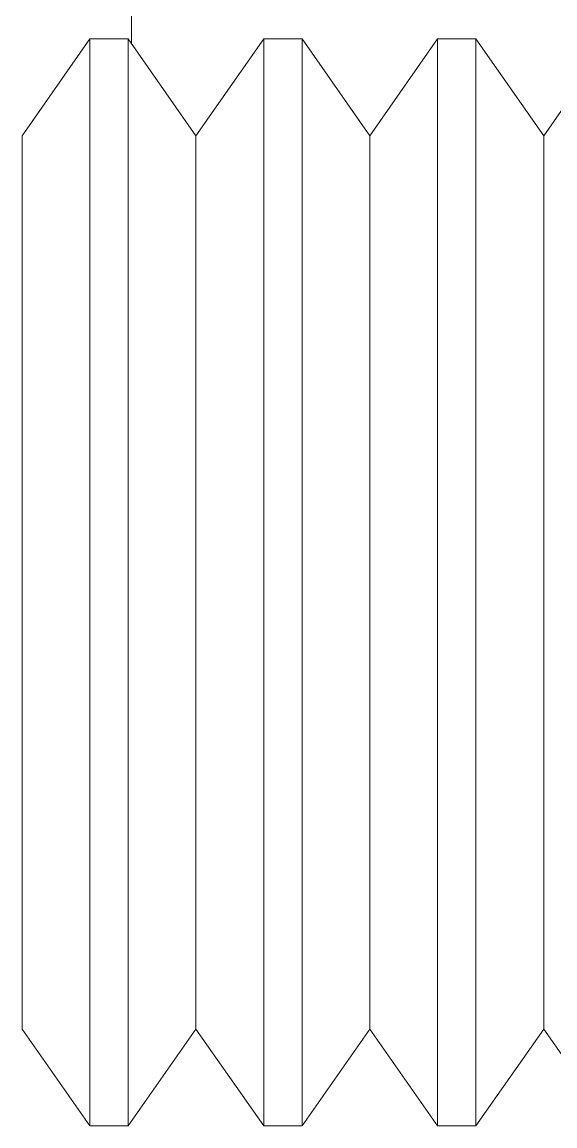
# Model space of a CAD drawing. Header units: millimetres. Extents: x 27500 to 33280, y -10980 to 420.
# Drawn here: x 28975 to 28977.45, y -6129 to -6123.92 of the extents above; entities that cross this region are included whole.
import ezdxf

# ---------------------------------------------------------------- set-up
doc = ezdxf.new("R2010")
doc.units = ezdxf.units.MM
doc.layers.add('CQEN_DETAIL', color=7, linetype='Continuous', lineweight=5, true_color=0x464d50)
doc.layers.add('LAYOUT_PARAMETERS', color=7, linetype='Continuous', plot=False)
doc.styles.add('LAYOUT_CONTACTOR_ARIAL', font='arial.ttf')
doc.styles.get("Standard").update_dxf_attribs({"font": 'arial.ttf'})

# ---------------------------------------------------------------- blocks, each defined once
blk = doc.blocks.new('SX_DYN_PLASTRON_KIT_G001')
at = {"layer": 'CQEN_DETAIL'}
for p, q in [((-17.2467, 88.9787), (-17.2467, 89.5)), ((-17.75, 88.555), (-17.4384, 89)), ((-17.4384, 89), (-17.2616, 89)), ((-16.95, 88.555), (-17.2616, 89)), ((-16.95, 88.555), (-16.6384, 89)), ((-16.6384, 89), (-16.4616, 89)), ((-16.15, 88.555), (-16.4616, 89)), ((-16.15, 88.555), (-15.8384, 89)), ((-15.8384, 89), (-15.6616, 89)), ((-15.35, 88.555), (-15.6616, 89)), ((-15.35, 88.555), (-15.0384, 89)), ((-17.75, 84.445), (-17.4384, 84)), ((-16.95, 84.445), (-17.2616, 84)), ((-16.95, 84.445), (-16.6384, 84)), ((-16.15, 84.445), (-16.4616, 84)), ((-16.15, 84.445), (-15.8384, 84)), ((-15.35, 84.445), (-15.6616, 84)), ((-15.35, 84.445), (-15.0384, 84)), ((-17.4384, 84), (-17.2616, 84)), ((-16.6384, 84), (-16.4616, 84)), ((-15.8384, 84), (-15.6616, 84))]:
    blk.add_line(p, q, dxfattribs=at)
for points in [[(-17.4384, 89), (-17.4384, 88.9972), (-17.4384, 88.9945), (-17.4384, 88.9917), (-17.4384, 88.989), (-17.4384, 88.9862), (-17.4384, 88.9819), (-17.4384, 88.9737), (-17.4384, 88.9655), (-17.4384, 88.9573), (-17.4384, 88.9491), (-17.4384, 88.9408), (-17.4384, 88.9296), (-17.4384, 88.916), (-17.4384, 88.9024), (-17.4384, 88.8888), (-17.4384, 88.8752), (-17.4384, 88.8616), (-17.4384, 88.8436), (-17.4384, 88.8248), (-17.4384, 88.8061), (-17.4384, 88.7873), (-17.4384, 88.7685), (-17.4384, 88.749), (-17.4384, 88.7253), (-17.4384, 88.7016), (-17.4384, 88.6778), (-17.4384, 88.6541), (-17.4384, 88.6304), (-17.4384, 88.6046), (-17.4384, 88.5763), (-17.4384, 88.5479), (-17.4384, 88.5195), (-17.4384, 88.4911), (-17.4384, 88.4627), (-17.4384, 88.4312), (-17.4384, 88.3985), (-17.4384, 88.3658), (-17.4384, 88.3332), (-17.4384, 88.3005), (-17.4384, 88.2678), (-17.4384, 88.2312), (-17.4384, 88.1946), (-17.4384, 88.158), (-17.4384, 88.1214), (-17.4384, 88.0849), (-17.4384, 88.0473), (-17.4384, 88.0073), (-17.4384, 87.9673), (-17.4384, 87.9273), (-17.4384, 87.8872), (-17.4384, 87.8472), (-17.4384, 87.8055), (-17.4384, 87.7626), (-17.4384, 87.7197), (-17.4384, 87.6767), (-17.4384, 87.6338), (-17.4384, 87.5908), (-17.4384, 87.5459), (-17.4384, 87.5005), (-17.4384, 87.4552), (-17.4384, 87.4099), (-17.4384, 87.3645), (-17.4384, 87.319), (-17.4384, 87.2718), (-17.4384, 87.2247), (-17.4384, 87.1775), (-17.4384, 87.1304), (-17.4384, 87.0832), (-17.4384, 87.0356), (-17.4384, 86.9872), (-17.4384, 86.9388), (-17.4384, 86.8905), (-17.4384, 86.8421), (-17.4384, 86.7937), (-17.4384, 86.7449), (-17.4384, 86.6959), (-17.4384, 86.647), (-17.4384, 86.598), (-17.4384, 86.549), (-17.4384, 86.5)], [(-17.2616, 89), (-17.2616, 88.9972), (-17.2616, 88.9945), (-17.2616, 88.9917), (-17.2616, 88.989), (-17.2616, 88.9862), (-17.2616, 88.9819), (-17.2616, 88.9737), (-17.2616, 88.9655), (-17.2616, 88.9573), (-17.2616, 88.9491), (-17.2616, 88.9408), (-17.2616, 88.9296), (-17.2616, 88.916), (-17.2616, 88.9024), (-17.2616, 88.8888), (-17.2616, 88.8752), (-17.2616, 88.8616), (-17.2616, 88.8436), (-17.2616, 88.8248), (-17.2616, 88.8061), (-17.2616, 88.7873), (-17.2616, 88.7685), (-17.2616, 88.749), (-17.2616, 88.7253), (-17.2616, 88.7016), (-17.2616, 88.6778), (-17.2616, 88.6541), (-17.2616, 88.6304), (-17.2616, 88.6046), (-17.2616, 88.5763), (-17.2616, 88.5479), (-17.2616, 88.5195), (-17.2616, 88.4911), (-17.2616, 88.4627), (-17.2616, 88.4312), (-17.2616, 88.3985), (-17.2616, 88.3658), (-17.2616, 88.3332), (-17.2616, 88.3005), (-17.2616, 88.2678), (-17.2616, 88.2312), (-17.2616, 88.1946), (-17.2616, 88.158), (-17.2616, 88.1214), (-17.2616, 88.0849), (-17.2616, 88.0473), (-17.2616, 88.0073), (-17.2616, 87.9673), (-17.2616, 87.9273), (-17.2616, 87.8872), (-17.2616, 87.8472), (-17.2616, 87.8055), (-17.2616, 87.7626), (-17.2616, 87.7197), (-17.2616, 87.6767), (-17.2616, 87.6338), (-17.2616, 87.5908), (-17.2616, 87.5459), (-17.2616, 87.5005), (-17.2616, 87.4552), (-17.2616, 87.4099), (-17.2616, 87.3645), (-17.2616, 87.319), (-17.2616, 87.2718), (-17.2616, 87.2247), (-17.2616, 87.1775), (-17.2616, 87.1304), (-17.2616, 87.0832), (-17.2616, 87.0356), (-17.2616, 86.9872), (-17.2616, 86.9388), (-17.2616, 86.8905), (-17.2616, 86.8421), (-17.2616, 86.7937), (-17.2616, 86.7449), (-17.2616, 86.6959), (-17.2616, 86.647), (-17.2616, 86.598), (-17.2616, 86.549), (-17.2616, 86.5)], [(-16.6384, 89), (-16.6384, 88.9972), (-16.6384, 88.9945), (-16.6384, 88.9917), (-16.6384, 88.989), (-16.6384, 88.9862), (-16.6384, 88.9819), (-16.6384, 88.9737), (-16.6384, 88.9655), (-16.6384, 88.9573), (-16.6384, 88.9491), (-16.6384, 88.9408), (-16.6384, 88.9296), (-16.6384, 88.916), (-16.6384, 88.9024), (-16.6384, 88.8888), (-16.6384, 88.8752), (-16.6384, 88.8616), (-16.6384, 88.8436), (-16.6384, 88.8248), (-16.6384, 88.8061), (-16.6384, 88.7873), (-16.6384, 88.7685), (-16.6384, 88.749), (-16.6384, 88.7253), (-16.6384, 88.7016), (-16.6384, 88.6778), (-16.6384, 88.6541), (-16.6384, 88.6304), (-16.6384, 88.6046), (-16.6384, 88.5763), (-16.6384, 88.5479), (-16.6384, 88.5195), (-16.6384, 88.4911), (-16.6384, 88.4627), (-16.6384, 88.4312), (-16.6384, 88.3985), (-16.6384, 88.3658), (-16.6384, 88.3332), (-16.6384, 88.3005), (-16.6384, 88.2678), (-16.6384, 88.2312), (-16.6384, 88.1946), (-16.6384, 88.158), (-16.6384, 88.1214), (-16.6384, 88.0849), (-16.6384, 88.0473), (-16.6384, 88.0073), (-16.6384, 87.9673), (-16.6384, 87.9273), (-16.6384, 87.8872), (-16.6384, 87.8472), (-16.6384, 87.8055), (-16.6384, 87.7626), (-16.6384, 87.7197), (-16.6384, 87.6767), (-16.6384, 87.6338), (-16.6384, 87.5908), (-16.6384, 87.5459), (-16.6384, 87.5005), (-16.6384, 87.4552), (-16.6384, 87.4099), (-16.6384, 87.3645), (-16.6384, 87.319), (-16.6384, 87.2718), (-16.6384, 87.2247), (-16.6384, 87.1775), (-16.6384, 87.1304), (-16.6384, 87.0832), (-16.6384, 87.0356), (-16.6384, 86.9872), (-16.6384, 86.9388), (-16.6384, 86.8905), (-16.6384, 86.8421), (-16.6384, 86.7937), (-16.6384, 86.7449), (-16.6384, 86.6959), (-16.6384, 86.647), (-16.6384, 86.598), (-16.6384, 86.549), (-16.6384, 86.5)], [(-16.4616, 89), (-16.4616, 88.9972), (-16.4616, 88.9945), (-16.4616, 88.9917), (-16.4616, 88.989), (-16.4616, 88.9862), (-16.4616, 88.9819), (-16.4616, 88.9737), (-16.4616, 88.9655), (-16.4616, 88.9573), (-16.4616, 88.9491), (-16.4616, 88.9408), (-16.4616, 88.9296), (-16.4616, 88.916), (-16.4616, 88.9024), (-16.4616, 88.8888), (-16.4616, 88.8752), (-16.4616, 88.8616), (-16.4616, 88.8436), (-16.4616, 88.8248), (-16.4616, 88.8061), (-16.4616, 88.7873), (-16.4616, 88.7685), (-16.4616, 88.749), (-16.4616, 88.7253), (-16.4616, 88.7016), (-16.4616, 88.6778), (-16.4616, 88.6541), (-16.4616, 88.6304), (-16.4616, 88.6046), (-16.4616, 88.5763), (-16.4616, 88.5479), (-16.4616, 88.5195), (-16.4616, 88.4911), (-16.4616, 88.4627), (-16.4616, 88.4312), (-16.4616, 88.3985), (-16.4616, 88.3658), (-16.4616, 88.3332), (-16.4616, 88.3005), (-16.4616, 88.2678), (-16.4616, 88.2312), (-16.4616, 88.1946), (-16.4616, 88.158), (-16.4616, 88.1214), (-16.4616, 88.0849), (-16.4616, 88.0473), (-16.4616, 88.0073), (-16.4616, 87.9673), (-16.4616, 87.9273), (-16.4616, 87.8872), (-16.4616, 87.8472), (-16.4616, 87.8055), (-16.4616, 87.7626), (-16.4616, 87.7197), (-16.4616, 87.6767), (-16.4616, 87.6338), (-16.4616, 87.5908), (-16.4616, 87.5459), (-16.4616, 87.5005), (-16.4616, 87.4552), (-16.4616, 87.4099), (-16.4616, 87.3645), (-16.4616, 87.319), (-16.4616, 87.2718), (-16.4616, 87.2247), (-16.4616, 87.1775), (-16.4616, 87.1304), (-16.4616, 87.0832), (-16.4616, 87.0356), (-16.4616, 86.9872), (-16.4616, 86.9388), (-16.4616, 86.8905), (-16.4616, 86.8421), (-16.4616, 86.7937), (-16.4616, 86.7449), (-16.4616, 86.6959), (-16.4616, 86.647), (-16.4616, 86.598), (-16.4616, 86.549), (-16.4616, 86.5)], [(-15.8384, 89), (-15.8384, 88.9972), (-15.8384, 88.9945), (-15.8384, 88.9917), (-15.8384, 88.989), (-15.8384, 88.9862), (-15.8384, 88.9819), (-15.8384, 88.9737), (-15.8384, 88.9655), (-15.8384, 88.9573), (-15.8384, 88.9491), (-15.8384, 88.9408), (-15.8384, 88.9296), (-15.8384, 88.916), (-15.8384, 88.9024), (-15.8384, 88.8888), (-15.8384, 88.8752), (-15.8384, 88.8616), (-15.8384, 88.8436), (-15.8384, 88.8248), (-15.8384, 88.8061), (-15.8384, 88.7873), (-15.8384, 88.7685), (-15.8384, 88.749), (-15.8384, 88.7253), (-15.8384, 88.7016), (-15.8384, 88.6778), (-15.8384, 88.6541), (-15.8384, 88.6304), (-15.8384, 88.6046), (-15.8384, 88.5763), (-15.8384, 88.5479), (-15.8384, 88.5195), (-15.8384, 88.4911), (-15.8384, 88.4627), (-15.8384, 88.4312), (-15.8384, 88.3985), (-15.8384, 88.3658), (-15.8384, 88.3332), (-15.8384, 88.3005), (-15.8384, 88.2678), (-15.8384, 88.2312), (-15.8384, 88.1946), (-15.8384, 88.158), (-15.8384, 88.1214), (-15.8384, 88.0849), (-15.8384, 88.0473), (-15.8384, 88.0073), (-15.8384, 87.9673), (-15.8384, 87.9273), (-15.8384, 87.8872), (-15.8384, 87.8472), (-15.8384, 87.8055), (-15.8384, 87.7626), (-15.8384, 87.7197), (-15.8384, 87.6767), (-15.8384, 87.6338), (-15.8384, 87.5908), (-15.8384, 87.5459), (-15.8384, 87.5005), (-15.8384, 87.4552), (-15.8384, 87.4099), (-15.8384, 87.3645), (-15.8384, 87.319), (-15.8384, 87.2718), (-15.8384, 87.2247), (-15.8384, 87.1775), (-15.8384, 87.1304), (-15.8384, 87.0832), (-15.8384, 87.0356), (-15.8384, 86.9872), (-15.8384, 86.9388), (-15.8384, 86.8905), (-15.8384, 86.8421), (-15.8384, 86.7937), (-15.8384, 86.7449), (-15.8384, 86.6959), (-15.8384, 86.647), (-15.8384, 86.598), (-15.8384, 86.549), (-15.8384, 86.5)], [(-15.6616, 89), (-15.6616, 88.9972), (-15.6616, 88.9945), (-15.6616, 88.9917), (-15.6616, 88.989), (-15.6616, 88.9862), (-15.6616, 88.9819), (-15.6616, 88.9737), (-15.6616, 88.9655), (-15.6616, 88.9573), (-15.6616, 88.9491), (-15.6616, 88.9408), (-15.6616, 88.9296), (-15.6616, 88.916), (-15.6616, 88.9024), (-15.6616, 88.8888), (-15.6616, 88.8752), (-15.6616, 88.8616), (-15.6616, 88.8436), (-15.6616, 88.8248), (-15.6616, 88.8061), (-15.6616, 88.7873), (-15.6616, 88.7685), (-15.6616, 88.749), (-15.6616, 88.7253), (-15.6616, 88.7016), (-15.6616, 88.6778), (-15.6616, 88.6541), (-15.6616, 88.6304), (-15.6616, 88.6046), (-15.6616, 88.5763), (-15.6616, 88.5479), (-15.6616, 88.5195), (-15.6616, 88.4911), (-15.6616, 88.4627), (-15.6616, 88.4312), (-15.6616, 88.3985), (-15.6616, 88.3658), (-15.6616, 88.3332), (-15.6616, 88.3005), (-15.6616, 88.2678), (-15.6616, 88.2312), (-15.6616, 88.1946), (-15.6616, 88.158), (-15.6616, 88.1214), (-15.6616, 88.0849), (-15.6616, 88.0473), (-15.6616, 88.0073), (-15.6616, 87.9673), (-15.6616, 87.9273), (-15.6616, 87.8872), (-15.6616, 87.8472), (-15.6616, 87.8055), (-15.6616, 87.7626), (-15.6616, 87.7197), (-15.6616, 87.6767), (-15.6616, 87.6338), (-15.6616, 87.5908), (-15.6616, 87.5459), (-15.6616, 87.5005), (-15.6616, 87.4552), (-15.6616, 87.4099), (-15.6616, 87.3645), (-15.6616, 87.319), (-15.6616, 87.2718), (-15.6616, 87.2247), (-15.6616, 87.1775), (-15.6616, 87.1304), (-15.6616, 87.0832), (-15.6616, 87.0356), (-15.6616, 86.9872), (-15.6616, 86.9388), (-15.6616, 86.8905), (-15.6616, 86.8421), (-15.6616, 86.7937), (-15.6616, 86.7449), (-15.6616, 86.6959), (-15.6616, 86.647), (-15.6616, 86.598), (-15.6616, 86.549), (-15.6616, 86.5)], [(-17.75, 88.555), (-17.75, 88.546), (-17.75, 88.537), (-17.75, 88.528), (-17.75, 88.5189), (-17.75, 88.5099), (-17.75, 88.4959), (-17.75, 88.4693), (-17.75, 88.4427), (-17.75, 88.4161), (-17.75, 88.3895), (-17.75, 88.3629), (-17.75, 88.327), (-17.75, 88.2842), (-17.75, 88.2413), (-17.75, 88.1985), (-17.75, 88.1556), (-17.75, 88.1128), (-17.75, 88.0579), (-17.75, 88.0009), (-17.75, 87.944), (-17.75, 87.887), (-17.75, 87.8301), (-17.75, 87.7715), (-17.75, 87.7033), (-17.75, 87.6352), (-17.75, 87.567), (-17.75, 87.4988), (-17.75, 87.4306), (-17.75, 87.3591), (-17.75, 87.283), (-17.75, 87.207), (-17.75, 87.131), (-17.75, 87.055), (-17.75, 86.979), (-17.75, 86.9001), (-17.75, 86.8201), (-17.75, 86.7401), (-17.75, 86.66), (-17.75, 86.58), (-17.75, 86.5), (-17.75, 86.42), (-17.75, 86.34), (-17.75, 86.2599), (-17.75, 86.1799), (-17.75, 86.0999), (-17.75, 86.021), (-17.75, 85.945), (-17.75, 85.869), (-17.75, 85.793), (-17.75, 85.717), (-17.75, 85.6409), (-17.75, 85.5694), (-17.75, 85.5012), (-17.75, 85.433), (-17.75, 85.3648), (-17.75, 85.2967), (-17.75, 85.2285), (-17.75, 85.1699), (-17.75, 85.113), (-17.75, 85.056), (-17.75, 84.9991), (-17.75, 84.9421), (-17.75, 84.8872), (-17.75, 84.8444), (-17.75, 84.8015), (-17.75, 84.7587), (-17.75, 84.7158), (-17.75, 84.673), (-17.75, 84.6371), (-17.75, 84.6105), (-17.75, 84.5839), (-17.75, 84.5573), (-17.75, 84.5307), (-17.75, 84.5041), (-17.75, 84.4901), (-17.75, 84.4811), (-17.75, 84.472), (-17.75, 84.463), (-17.75, 84.454), (-17.75, 84.445)], [(-16.95, 88.555), (-16.95, 88.546), (-16.95, 88.537), (-16.95, 88.528), (-16.95, 88.5189), (-16.95, 88.5099), (-16.95, 88.4959), (-16.95, 88.4693), (-16.95, 88.4427), (-16.95, 88.4161), (-16.95, 88.3895), (-16.95, 88.3629), (-16.95, 88.327), (-16.95, 88.2842), (-16.95, 88.2413), (-16.95, 88.1985), (-16.95, 88.1556), (-16.95, 88.1128), (-16.95, 88.0579), (-16.95, 88.0009), (-16.95, 87.944), (-16.95, 87.887), (-16.95, 87.8301), (-16.95, 87.7715), (-16.95, 87.7033), (-16.95, 87.6352), (-16.95, 87.567), (-16.95, 87.4988), (-16.95, 87.4306), (-16.95, 87.3591), (-16.95, 87.283), (-16.95, 87.207), (-16.95, 87.131), (-16.95, 87.055), (-16.95, 86.979), (-16.95, 86.9001), (-16.95, 86.8201), (-16.95, 86.7401), (-16.95, 86.66), (-16.95, 86.58), (-16.95, 86.5), (-16.95, 86.42), (-16.95, 86.34), (-16.95, 86.2599), (-16.95, 86.1799), (-16.95, 86.0999), (-16.95, 86.021), (-16.95, 85.945), (-16.95, 85.869), (-16.95, 85.793), (-16.95, 85.717), (-16.95, 85.6409), (-16.95, 85.5694), (-16.95, 85.5012), (-16.95, 85.433), (-16.95, 85.3648), (-16.95, 85.2967), (-16.95, 85.2285), (-16.95, 85.1699), (-16.95, 85.113), (-16.95, 85.056), (-16.95, 84.9991), (-16.95, 84.9421), (-16.95, 84.8872), (-16.95, 84.8444), (-16.95, 84.8015), (-16.95, 84.7587), (-16.95, 84.7158), (-16.95, 84.673), (-16.95, 84.6371), (-16.95, 84.6105), (-16.95, 84.5839), (-16.95, 84.5573), (-16.95, 84.5307), (-16.95, 84.5041), (-16.95, 84.4901), (-16.95, 84.4811), (-16.95, 84.472), (-16.95, 84.463), (-16.95, 84.454), (-16.95, 84.445)], [(-16.15, 88.555), (-16.15, 88.546), (-16.15, 88.537), (-16.15, 88.528), (-16.15, 88.5189), (-16.15, 88.5099), (-16.15, 88.4959), (-16.15, 88.4693), (-16.15, 88.4427), (-16.15, 88.4161), (-16.15, 88.3895), (-16.15, 88.3629), (-16.15, 88.327), (-16.15, 88.2842), (-16.15, 88.2413), (-16.15, 88.1985), (-16.15, 88.1556), (-16.15, 88.1128), (-16.15, 88.0579), (-16.15, 88.0009), (-16.15, 87.944), (-16.15, 87.887), (-16.15, 87.8301), (-16.15, 87.7715), (-16.15, 87.7033), (-16.15, 87.6352), (-16.15, 87.567), (-16.15, 87.4988), (-16.15, 87.4306), (-16.15, 87.3591), (-16.15, 87.283), (-16.15, 87.207), (-16.15, 87.131), (-16.15, 87.055), (-16.15, 86.979), (-16.15, 86.9001), (-16.15, 86.8201), (-16.15, 86.7401), (-16.15, 86.66), (-16.15, 86.58), (-16.15, 86.5), (-16.15, 86.42), (-16.15, 86.34), (-16.15, 86.2599), (-16.15, 86.1799), (-16.15, 86.0999), (-16.15, 86.021), (-16.15, 85.945), (-16.15, 85.869), (-16.15, 85.793), (-16.15, 85.717), (-16.15, 85.6409), (-16.15, 85.5694), (-16.15, 85.5012), (-16.15, 85.433), (-16.15, 85.3648), (-16.15, 85.2967), (-16.15, 85.2285), (-16.15, 85.1699), (-16.15, 85.113), (-16.15, 85.056), (-16.15, 84.9991), (-16.15, 84.9421), (-16.15, 84.8872), (-16.15, 84.8444), (-16.15, 84.8015), (-16.15, 84.7587), (-16.15, 84.7158), (-16.15, 84.673), (-16.15, 84.6371), (-16.15, 84.6105), (-16.15, 84.5839), (-16.15, 84.5573), (-16.15, 84.5307), (-16.15, 84.5041), (-16.15, 84.4901), (-16.15, 84.4811), (-16.15, 84.472), (-16.15, 84.463), (-16.15, 84.454), (-16.15, 84.445)], [(-15.35, 88.555), (-15.35, 88.546), (-15.35, 88.537), (-15.35, 88.528), (-15.35, 88.5189), (-15.35, 88.5099), (-15.35, 88.4959), (-15.35, 88.4693), (-15.35, 88.4427), (-15.35, 88.4161), (-15.35, 88.3895), (-15.35, 88.3629), (-15.35, 88.327), (-15.35, 88.2842), (-15.35, 88.2413), (-15.35, 88.1985), (-15.35, 88.1556), (-15.35, 88.1128), (-15.35, 88.0579), (-15.35, 88.0009), (-15.35, 87.944), (-15.35, 87.887), (-15.35, 87.8301), (-15.35, 87.7715), (-15.35, 87.7033), (-15.35, 87.6352), (-15.35, 87.567), (-15.35, 87.4988), (-15.35, 87.4306), (-15.35, 87.3591), (-15.35, 87.283), (-15.35, 87.207), (-15.35, 87.131), (-15.35, 87.055), (-15.35, 86.979), (-15.35, 86.9001), (-15.35, 86.8201), (-15.35, 86.7401), (-15.35, 86.66), (-15.35, 86.58), (-15.35, 86.5), (-15.35, 86.42), (-15.35, 86.34), (-15.35, 86.2599), (-15.35, 86.1799), (-15.35, 86.0999), (-15.35, 86.021), (-15.35, 85.945), (-15.35, 85.869), (-15.35, 85.793), (-15.35, 85.717), (-15.35, 85.6409), (-15.35, 85.5694), (-15.35, 85.5012), (-15.35, 85.433), (-15.35, 85.3648), (-15.35, 85.2967), (-15.35, 85.2285), (-15.35, 85.1699), (-15.35, 85.113), (-15.35, 85.056), (-15.35, 84.9991), (-15.35, 84.9421), (-15.35, 84.8872), (-15.35, 84.8444), (-15.35, 84.8015), (-15.35, 84.7587), (-15.35, 84.7158), (-15.35, 84.673), (-15.35, 84.6371), (-15.35, 84.6105), (-15.35, 84.5839), (-15.35, 84.5573), (-15.35, 84.5307), (-15.35, 84.5041), (-15.35, 84.4901), (-15.35, 84.4811), (-15.35, 84.472), (-15.35, 84.463), (-15.35, 84.454), (-15.35, 84.445)], [(-17.4384, 86.5), (-17.4384, 86.451), (-17.4384, 86.402), (-17.4384, 86.353), (-17.4384, 86.3041), (-17.4384, 86.2551), (-17.4384, 86.2063), (-17.4384, 86.1579), (-17.4384, 86.1095), (-17.4384, 86.0612), (-17.4384, 86.0128), (-17.4384, 85.9644), (-17.4384, 85.9168), (-17.4384, 85.8696), (-17.4384, 85.8225), (-17.4384, 85.7753), (-17.4384, 85.7282), (-17.4384, 85.681), (-17.4384, 85.6355), (-17.4384, 85.5901), (-17.4384, 85.5448), (-17.4384, 85.4995), (-17.4384, 85.4541), (-17.4384, 85.4092), (-17.4384, 85.3662), (-17.4384, 85.3233), (-17.4384, 85.2803), (-17.4384, 85.2374), (-17.4384, 85.1945), (-17.4384, 85.1528), (-17.4384, 85.1128), (-17.4384, 85.0727), (-17.4384, 85.0327), (-17.4384, 84.9927), (-17.4384, 84.9527), (-17.4384, 84.9151), (-17.4384, 84.8786), (-17.4384, 84.842), (-17.4384, 84.8054), (-17.4384, 84.7688), (-17.4384, 84.7322), (-17.4384, 84.6995), (-17.4384, 84.6668), (-17.4384, 84.6342), (-17.4384, 84.6015), (-17.4384, 84.5688), (-17.4384, 84.5373), (-17.4384, 84.5089), (-17.4384, 84.4805), (-17.4384, 84.4521), (-17.4384, 84.4237), (-17.4384, 84.3954), (-17.4384, 84.3696), (-17.4384, 84.3459), (-17.4384, 84.3222), (-17.4384, 84.2984), (-17.4384, 84.2747), (-17.4384, 84.251), (-17.4384, 84.2315), (-17.4384, 84.2127), (-17.4384, 84.1939), (-17.4384, 84.1752), (-17.4384, 84.1564), (-17.4384, 84.1384), (-17.4384, 84.1248), (-17.4384, 84.1112), (-17.4384, 84.0976), (-17.4384, 84.084), (-17.4384, 84.0704), (-17.4384, 84.0592), (-17.4384, 84.0509), (-17.4384, 84.0427), (-17.4384, 84.0345), (-17.4384, 84.0263), (-17.4384, 84.0181), (-17.4384, 84.0138), (-17.4384, 84.011), (-17.4384, 84.0083), (-17.4384, 84.0055), (-17.4384, 84.0028), (-17.4384, 84)], [(-17.2616, 86.5), (-17.2616, 86.451), (-17.2616, 86.402), (-17.2616, 86.353), (-17.2616, 86.3041), (-17.2616, 86.2551), (-17.2616, 86.2063), (-17.2616, 86.1579), (-17.2616, 86.1095), (-17.2616, 86.0612), (-17.2616, 86.0128), (-17.2616, 85.9644), (-17.2616, 85.9168), (-17.2616, 85.8696), (-17.2616, 85.8225), (-17.2616, 85.7753), (-17.2616, 85.7282), (-17.2616, 85.681), (-17.2616, 85.6355), (-17.2616, 85.5901), (-17.2616, 85.5448), (-17.2616, 85.4995), (-17.2616, 85.4541), (-17.2616, 85.4092), (-17.2616, 85.3662), (-17.2616, 85.3233), (-17.2616, 85.2803), (-17.2616, 85.2374), (-17.2616, 85.1945), (-17.2616, 85.1528), (-17.2616, 85.1128), (-17.2616, 85.0727), (-17.2616, 85.0327), (-17.2616, 84.9927), (-17.2616, 84.9527), (-17.2616, 84.9151), (-17.2616, 84.8786), (-17.2616, 84.842), (-17.2616, 84.8054), (-17.2616, 84.7688), (-17.2616, 84.7322), (-17.2616, 84.6995), (-17.2616, 84.6668), (-17.2616, 84.6342), (-17.2616, 84.6015), (-17.2616, 84.5688), (-17.2616, 84.5373), (-17.2616, 84.5089), (-17.2616, 84.4805), (-17.2616, 84.4521), (-17.2616, 84.4237), (-17.2616, 84.3954), (-17.2616, 84.3696), (-17.2616, 84.3459), (-17.2616, 84.3222), (-17.2616, 84.2984), (-17.2616, 84.2747), (-17.2616, 84.251), (-17.2616, 84.2315), (-17.2616, 84.2127), (-17.2616, 84.1939), (-17.2616, 84.1752), (-17.2616, 84.1564), (-17.2616, 84.1384), (-17.2616, 84.1248), (-17.2616, 84.1112), (-17.2616, 84.0976), (-17.2616, 84.084), (-17.2616, 84.0704), (-17.2616, 84.0592), (-17.2616, 84.0509), (-17.2616, 84.0427), (-17.2616, 84.0345), (-17.2616, 84.0263), (-17.2616, 84.0181), (-17.2616, 84.0138), (-17.2616, 84.011), (-17.2616, 84.0083), (-17.2616, 84.0055), (-17.2616, 84.0028), (-17.2616, 84)], [(-16.6384, 86.5), (-16.6384, 86.451), (-16.6384, 86.402), (-16.6384, 86.353), (-16.6384, 86.3041), (-16.6384, 86.2551), (-16.6384, 86.2063), (-16.6384, 86.1579), (-16.6384, 86.1095), (-16.6384, 86.0612), (-16.6384, 86.0128), (-16.6384, 85.9644), (-16.6384, 85.9168), (-16.6384, 85.8696), (-16.6384, 85.8225), (-16.6384, 85.7753), (-16.6384, 85.7282), (-16.6384, 85.681), (-16.6384, 85.6355), (-16.6384, 85.5901), (-16.6384, 85.5448), (-16.6384, 85.4995), (-16.6384, 85.4541), (-16.6384, 85.4092), (-16.6384, 85.3662), (-16.6384, 85.3233), (-16.6384, 85.2803), (-16.6384, 85.2374), (-16.6384, 85.1945), (-16.6384, 85.1528), (-16.6384, 85.1128), (-16.6384, 85.0727), (-16.6384, 85.0327), (-16.6384, 84.9927), (-16.6384, 84.9527), (-16.6384, 84.9151), (-16.6384, 84.8786), (-16.6384, 84.842), (-16.6384, 84.8054), (-16.6384, 84.7688), (-16.6384, 84.7322), (-16.6384, 84.6995), (-16.6384, 84.6668), (-16.6384, 84.6342), (-16.6384, 84.6015), (-16.6384, 84.5688), (-16.6384, 84.5373), (-16.6384, 84.5089), (-16.6384, 84.4805), (-16.6384, 84.4521), (-16.6384, 84.4237), (-16.6384, 84.3954), (-16.6384, 84.3696), (-16.6384, 84.3459), (-16.6384, 84.3222), (-16.6384, 84.2984), (-16.6384, 84.2747), (-16.6384, 84.251), (-16.6384, 84.2315), (-16.6384, 84.2127), (-16.6384, 84.1939), (-16.6384, 84.1752), (-16.6384, 84.1564), (-16.6384, 84.1384), (-16.6384, 84.1248), (-16.6384, 84.1112), (-16.6384, 84.0976), (-16.6384, 84.084), (-16.6384, 84.0704), (-16.6384, 84.0592), (-16.6384, 84.0509), (-16.6384, 84.0427), (-16.6384, 84.0345), (-16.6384, 84.0263), (-16.6384, 84.0181), (-16.6384, 84.0138), (-16.6384, 84.011), (-16.6384, 84.0083), (-16.6384, 84.0055), (-16.6384, 84.0028), (-16.6384, 84)], [(-16.4616, 86.5), (-16.4616, 86.451), (-16.4616, 86.402), (-16.4616, 86.353), (-16.4616, 86.3041), (-16.4616, 86.2551), (-16.4616, 86.2063), (-16.4616, 86.1579), (-16.4616, 86.1095), (-16.4616, 86.0612), (-16.4616, 86.0128), (-16.4616, 85.9644), (-16.4616, 85.9168), (-16.4616, 85.8696), (-16.4616, 85.8225), (-16.4616, 85.7753), (-16.4616, 85.7282), (-16.4616, 85.681), (-16.4616, 85.6355), (-16.4616, 85.5901), (-16.4616, 85.5448), (-16.4616, 85.4995), (-16.4616, 85.4541), (-16.4616, 85.4092), (-16.4616, 85.3662), (-16.4616, 85.3233), (-16.4616, 85.2803), (-16.4616, 85.2374), (-16.4616, 85.1945), (-16.4616, 85.1528), (-16.4616, 85.1128), (-16.4616, 85.0727), (-16.4616, 85.0327), (-16.4616, 84.9927), (-16.4616, 84.9527), (-16.4616, 84.9151), (-16.4616, 84.8786), (-16.4616, 84.842), (-16.4616, 84.8054), (-16.4616, 84.7688), (-16.4616, 84.7322), (-16.4616, 84.6995), (-16.4616, 84.6668), (-16.4616, 84.6342), (-16.4616, 84.6015), (-16.4616, 84.5688), (-16.4616, 84.5373), (-16.4616, 84.5089), (-16.4616, 84.4805), (-16.4616, 84.4521), (-16.4616, 84.4237), (-16.4616, 84.3954), (-16.4616, 84.3696), (-16.4616, 84.3459), (-16.4616, 84.3222), (-16.4616, 84.2984), (-16.4616, 84.2747), (-16.4616, 84.251), (-16.4616, 84.2315), (-16.4616, 84.2127), (-16.4616, 84.1939), (-16.4616, 84.1752), (-16.4616, 84.1564), (-16.4616, 84.1384), (-16.4616, 84.1248), (-16.4616, 84.1112), (-16.4616, 84.0976), (-16.4616, 84.084), (-16.4616, 84.0704), (-16.4616, 84.0592), (-16.4616, 84.0509), (-16.4616, 84.0427), (-16.4616, 84.0345), (-16.4616, 84.0263), (-16.4616, 84.0181), (-16.4616, 84.0138), (-16.4616, 84.011), (-16.4616, 84.0083), (-16.4616, 84.0055), (-16.4616, 84.0028), (-16.4616, 84)], [(-15.8384, 86.5), (-15.8384, 86.451), (-15.8384, 86.402), (-15.8384, 86.353), (-15.8384, 86.3041), (-15.8384, 86.2551), (-15.8384, 86.2063), (-15.8384, 86.1579), (-15.8384, 86.1095), (-15.8384, 86.0612), (-15.8384, 86.0128), (-15.8384, 85.9644), (-15.8384, 85.9168), (-15.8384, 85.8696), (-15.8384, 85.8225), (-15.8384, 85.7753), (-15.8384, 85.7282), (-15.8384, 85.681), (-15.8384, 85.6355), (-15.8384, 85.5901), (-15.8384, 85.5448), (-15.8384, 85.4995), (-15.8384, 85.4541), (-15.8384, 85.4092), (-15.8384, 85.3662), (-15.8384, 85.3233), (-15.8384, 85.2803), (-15.8384, 85.2374), (-15.8384, 85.1945), (-15.8384, 85.1528), (-15.8384, 85.1128), (-15.8384, 85.0727), (-15.8384, 85.0327), (-15.8384, 84.9927), (-15.8384, 84.9527), (-15.8384, 84.9151), (-15.8384, 84.8786), (-15.8384, 84.842), (-15.8384, 84.8054), (-15.8384, 84.7688), (-15.8384, 84.7322), (-15.8384, 84.6995), (-15.8384, 84.6668), (-15.8384, 84.6342), (-15.8384, 84.6015), (-15.8384, 84.5688), (-15.8384, 84.5373), (-15.8384, 84.5089), (-15.8384, 84.4805), (-15.8384, 84.4521), (-15.8384, 84.4237), (-15.8384, 84.3954), (-15.8384, 84.3696), (-15.8384, 84.3459), (-15.8384, 84.3222), (-15.8384, 84.2984), (-15.8384, 84.2747), (-15.8384, 84.251), (-15.8384, 84.2315), (-15.8384, 84.2127), (-15.8384, 84.1939), (-15.8384, 84.1752), (-15.8384, 84.1564), (-15.8384, 84.1384), (-15.8384, 84.1248), (-15.8384, 84.1112), (-15.8384, 84.0976), (-15.8384, 84.084), (-15.8384, 84.0704), (-15.8384, 84.0592), (-15.8384, 84.0509), (-15.8384, 84.0427), (-15.8384, 84.0345), (-15.8384, 84.0263), (-15.8384, 84.0181), (-15.8384, 84.0138), (-15.8384, 84.011), (-15.8384, 84.0083), (-15.8384, 84.0055), (-15.8384, 84.0028), (-15.8384, 84)], [(-15.6616, 86.5), (-15.6616, 86.451), (-15.6616, 86.402), (-15.6616, 86.353), (-15.6616, 86.3041), (-15.6616, 86.2551), (-15.6616, 86.2063), (-15.6616, 86.1579), (-15.6616, 86.1095), (-15.6616, 86.0612), (-15.6616, 86.0128), (-15.6616, 85.9644), (-15.6616, 85.9168), (-15.6616, 85.8696), (-15.6616, 85.8225), (-15.6616, 85.7753), (-15.6616, 85.7282), (-15.6616, 85.681), (-15.6616, 85.6355), (-15.6616, 85.5901), (-15.6616, 85.5448), (-15.6616, 85.4995), (-15.6616, 85.4541), (-15.6616, 85.4092), (-15.6616, 85.3662), (-15.6616, 85.3233), (-15.6616, 85.2803), (-15.6616, 85.2374), (-15.6616, 85.1945), (-15.6616, 85.1528), (-15.6616, 85.1128), (-15.6616, 85.0727), (-15.6616, 85.0327), (-15.6616, 84.9927), (-15.6616, 84.9527), (-15.6616, 84.9151), (-15.6616, 84.8786), (-15.6616, 84.842), (-15.6616, 84.8054), (-15.6616, 84.7688), (-15.6616, 84.7322), (-15.6616, 84.6995), (-15.6616, 84.6668), (-15.6616, 84.6342), (-15.6616, 84.6015), (-15.6616, 84.5688), (-15.6616, 84.5373), (-15.6616, 84.5089), (-15.6616, 84.4805), (-15.6616, 84.4521), (-15.6616, 84.4237), (-15.6616, 84.3954), (-15.6616, 84.3696), (-15.6616, 84.3459), (-15.6616, 84.3222), (-15.6616, 84.2984), (-15.6616, 84.2747), (-15.6616, 84.251), (-15.6616, 84.2315), (-15.6616, 84.2127), (-15.6616, 84.1939), (-15.6616, 84.1752), (-15.6616, 84.1564), (-15.6616, 84.1384), (-15.6616, 84.1248), (-15.6616, 84.1112), (-15.6616, 84.0976), (-15.6616, 84.084), (-15.6616, 84.0704), (-15.6616, 84.0592), (-15.6616, 84.0509), (-15.6616, 84.0427), (-15.6616, 84.0345), (-15.6616, 84.0263), (-15.6616, 84.0181), (-15.6616, 84.0138), (-15.6616, 84.011), (-15.6616, 84.0083), (-15.6616, 84.0055), (-15.6616, 84.0028), (-15.6616, 84)]]:
    blk.add_lwpolyline(points, dxfattribs=at)
blk = doc.blocks.new('*U497')
blk.add_blockref('SX_DYN_PLASTRON_KIT_G001', (0, 0))
at = {"flags": 1}
for tag in ['WIDTH_MM', 'SOURCE_BLOCK', 'MODEL', 'HEIGHT_MM']:
    blk.add_attdef(tag, (0, 0), '', height=1, dxfattribs=at)
at = {"layer": 'LAYOUT_PARAMETERS', "style": 'LAYOUT_CONTACTOR_ARIAL', "flags": 1}
for tag in ['ARTICLE', 'APERTURE_HEIGHT_MM', 'APERTURE_WIDTH_MM', 'VIEW', 'SOURCE', 'CABINET_SECTION_WIDTH_MM', 'ROW_PITCH_MM', 'PLASTRON_WIDTH_MM', 'PLASTRON_HEIGHT_MM', 'ROWS', 'NOTE', 'MODULES_PER_ROW']:
    blk.add_attdef(tag, (0, 0), '', height=1.7, dxfattribs=at)

msp = doc.modelspace()

# ---------------------------------------------------------------- block references
msp.add_blockref('*U497', (28992.75, -6213))

doc.saveas('drawing.dxf')
